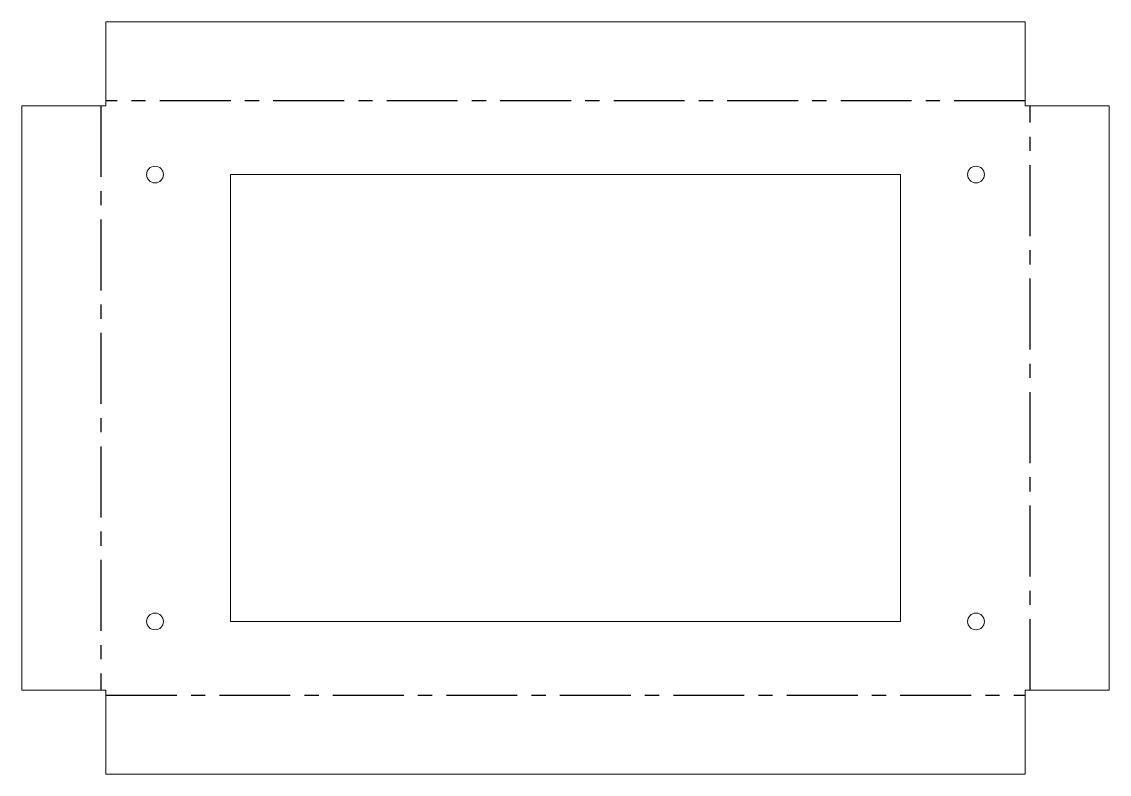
# Model space of a CAD drawing. Header units: millimetres. Extents: x -97 to 97, y -67 to 67.
import ezdxf

# ---------------------------------------------------------------- set-up
doc = ezdxf.new("R2010")
doc.units = ezdxf.units.MM
doc.linetypes.add('CENTERX2', pattern=[20.32, 12.7, -2.54, 2.54, -2.54])

msp = doc.modelspace()

# ---------------------------------------------------------------- linework, layer by layer
at = {"color": 7, "linetype": 'Continuous', "lineweight": 15}
for p, q in [((-82.29, 52.29), (-82.29, 67.36)), ((-82.29, 67.36), (82.29, 67.36)), ((82.29, 52.29), (82.29, 67.36)), ((-97.36, -52.29), (-97.36, 52.29)), ((-82.29, 52.29), (-97.36, 52.29)), ((82.29, 52.29), (97.36, 52.29)), ((97.36, 52.29), (97.36, -52.29)), ((60, 40), (-60, 40)), ((-60, 40), (-60, -40)), ((60, -40), (60, 40)), ((-60, -40), (60, -40)), ((-82.29, -52.29), (-97.36, -52.29)), ((-82.29, -52.29), (-82.29, -67.36)), ((82.29, -52.29), (97.36, -52.29)), ((82.29, -52.29), (82.29, -67.36)), ((82.29, -67.36), (-82.29, -67.36))]:
    msp.add_line(p, q, dxfattribs=at)
at = {"color": 7, "linetype": 'CENTERX2'}
for p, q in [((82.29, 53.18), (-82.29, 53.18)), ((-83.18, 52.29), (-83.18, -52.29)), ((83.18, -52.29), (83.18, 52.29)), ((-82.29, -53.18), (82.29, -53.18))]:
    msp.add_line(p, q, dxfattribs=at)
at = {"color": 7, "linetype": 'Continuous', "lineweight": 15}
for centre in [(-73.5, 40), (73.5, 40), (-73.5, -40), (73.5, -40)]:
    msp.add_circle(centre, 1.5, dxfattribs=at)

doc.saveas('drawing.dxf')
